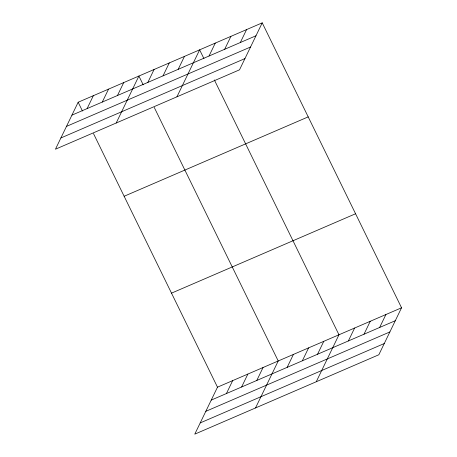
<?xml version="1.0" encoding="UTF-8"?>
<svg xmlns="http://www.w3.org/2000/svg" width="457" height="457" viewBox="0 0 457 457"><rect width="100%" height="100%" fill="white"/><g stroke="black" fill="none" stroke-linecap="round" stroke-linejoin="round"><path stroke-width="0.69" d="M262.221 22.85L78.164 102.237L55.451 149.21L239.514 69.824L262.221 22.85L401.549 307.789L378.836 354.763L194.779 434.15L217.486 387.176L401.549 307.789M87.098 108.606L93.348 95.684M102.288 102.054L108.532 89.138M117.472 95.507L123.716 82.586M116.192 123.013L138.899 76.039L143.19 84.813M147.84 82.409L154.083 69.487M163.023 75.856L169.273 62.94M178.207 69.31L184.457 56.388M176.933 96.815L199.64 49.842L203.931 58.616M209.038 56.011L215.287 43.095M224.684 49.265L230.928 36.343M240.331 42.518L246.574 29.596M226.426 393.546L232.67 380.624M241.61 386.999L247.86 374.077M256.794 380.447L263.043 367.531M255.52 407.952L278.227 360.979L154.226 107.384M287.167 367.348L293.411 354.432M302.351 360.802L308.595 347.88M317.535 354.249L323.784 341.333M316.261 381.755L338.968 334.781L214.356 79.929M348.365 340.956L354.609 328.035M364.012 334.204L370.256 321.288M379.658 327.458L385.902 314.542M71.915 115.153L255.977 35.772M66.482 126.389L250.545 47.008M60.884 137.968L244.946 58.587M124.138 196.264L308.201 116.883M171.512 293.143L355.569 213.762M211.243 400.098L395.299 320.711M205.81 411.334L389.867 331.948M200.212 422.914L384.268 343.527M78.164 102.237L82.454 111.011M93.485 133.575L217.486 387.176"/></g></svg>
